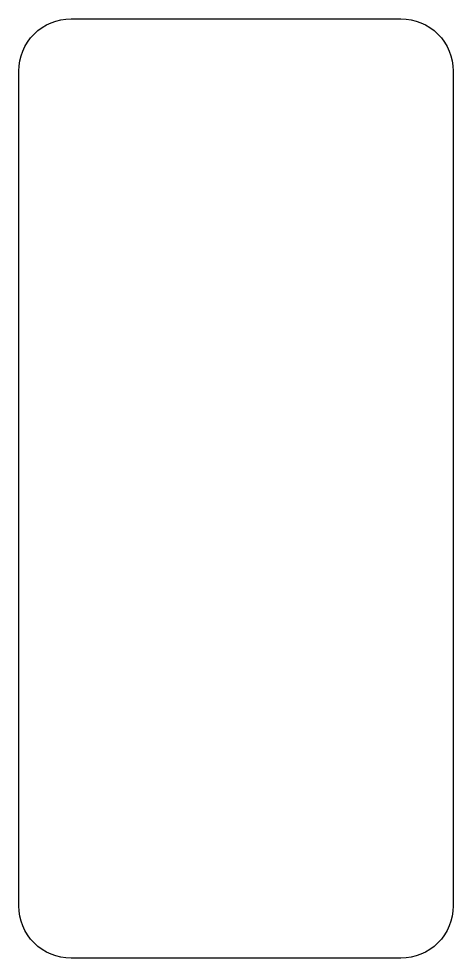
# Model space of a CAD drawing. Header units: millimetres. Extents: x 175.1 to 200, y 417.7 to 471.6.
import ezdxf

# ---------------------------------------------------------------- set-up
doc = ezdxf.new("R2010")
doc.units = ezdxf.units.MM
doc.layers.get('0').update_dxf_attribs({"linetype": 'CONTINUOUS'})

msp = doc.modelspace()

# ---------------------------------------------------------------- linework, layer by layer
msp.add_lwpolyline([(199.987, 420.74, -0.414214), (196.987, 417.74), (178.098, 417.74, -0.414214), (175.098, 420.74), (175.098, 468.608, -0.414214), (178.098, 471.608), (196.987, 471.608, -0.414214), (199.987, 468.608)], format="xyb", close=True)

doc.saveas('drawing.dxf')
